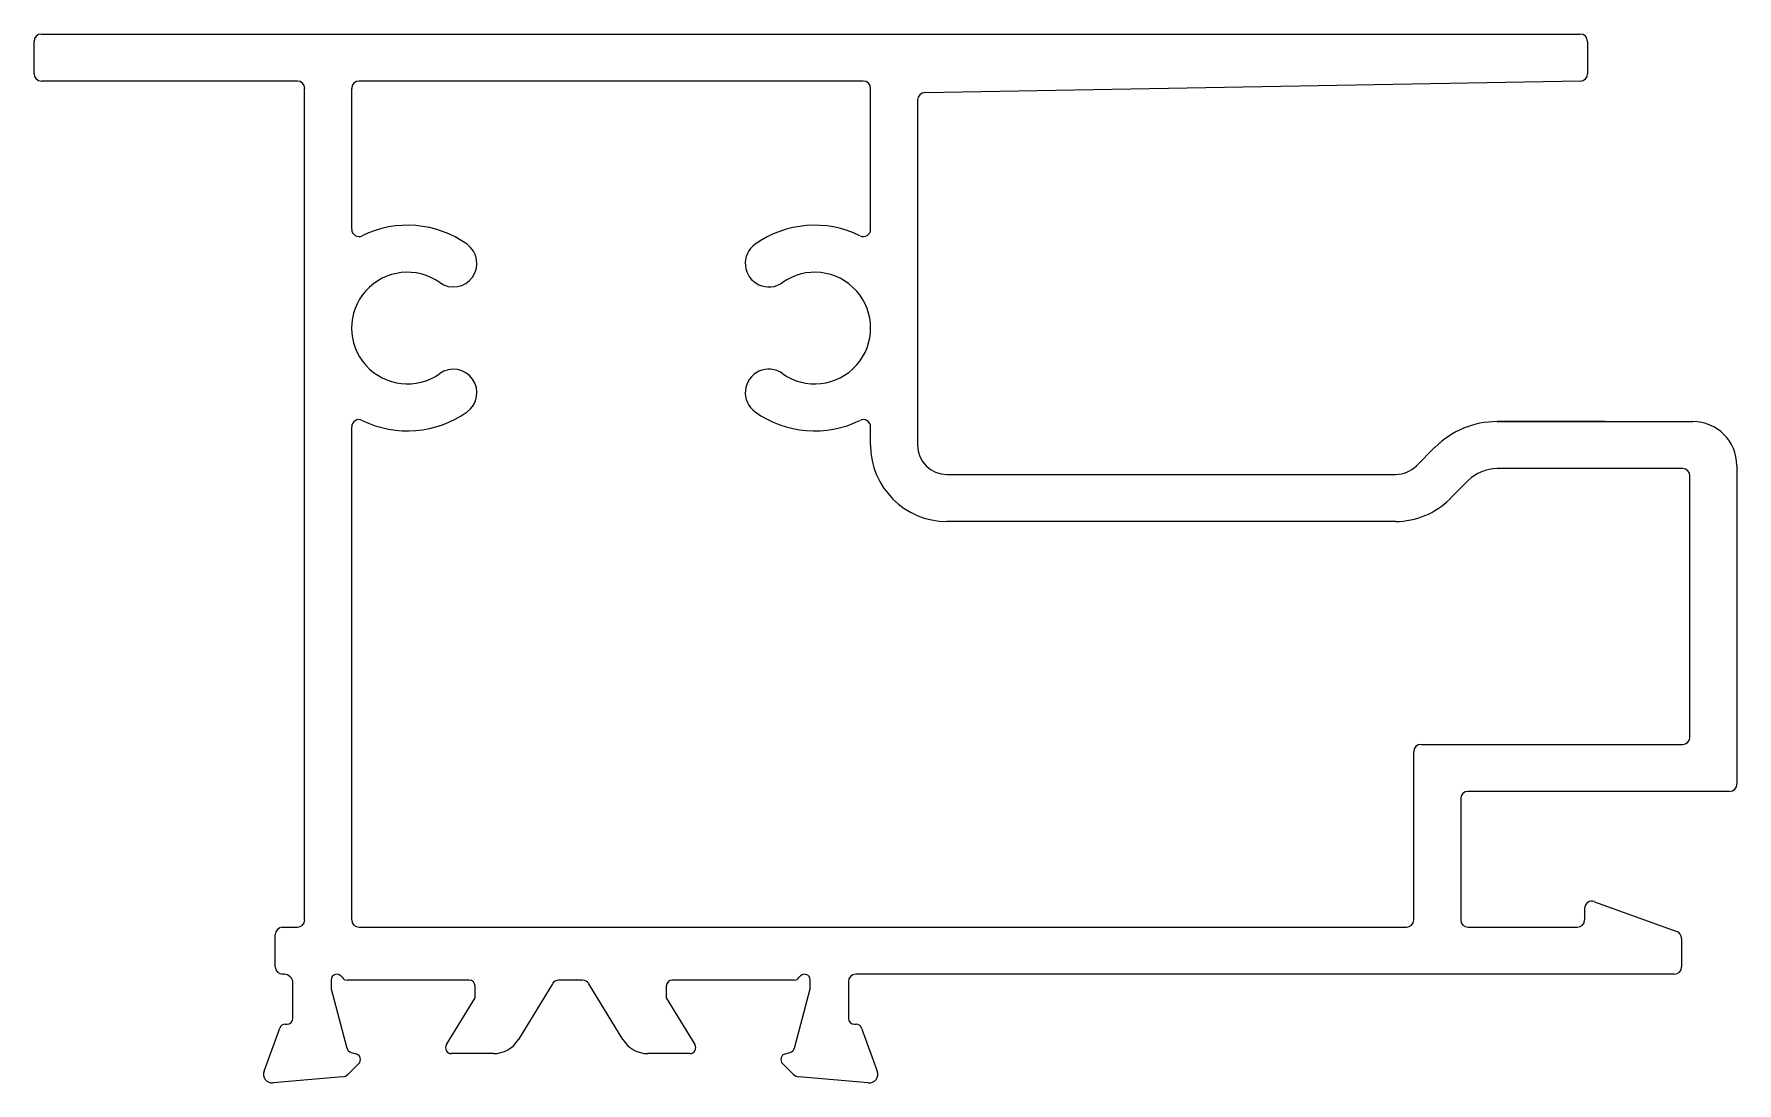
# Model space of a CAD drawing. Extents: x -6 to 8.4, y 3.3 to 12.3.
import ezdxf

# ---------------------------------------------------------------- set-up
doc = ezdxf.new("R2010")
doc.units = 0
doc.layers.get('0').update_dxf_attribs({"linetype": 'CONTINUOUS'})

msp = doc.modelspace()

# ---------------------------------------------------------------- linework, layer by layer
for p, q in [((-6.039, 11.922), (-6.039, 12.197)), ((-5.977, 12.259), (7.116, 12.259)), ((7.179, 12.197), (7.179, 11.922)), ((-3.799, 11.859), (-5.977, 11.859)), ((-3.737, 4.72), (-3.737, 11.797)), ((-3.337, 11.797), (-3.337, 10.598)), ((1.016, 11.859), (-3.274, 11.859)), ((1.078, 10.598), (1.078, 11.797)), ((7.117, 11.859), (1.54, 11.76)), ((1.478, 11.698), (1.478, 8.761)), ((-3.337, 8.915), (-3.337, 4.72)), ((-3.337, 8.915), (-3.337, 8.761)), ((1.078, 8.761), (1.078, 8.915)), ((7.324, 8.961), (6.41, 8.961)), ((6.41, 8.961), (8.074, 8.961)), ((5.723, 8.585), (5.88, 8.742)), ((7.987, 8.561), (6.41, 8.561)), ((8.449, 8.586), (8.449, 5.876)), ((1.728, 8.511), (5.546, 8.511)), ((6.163, 8.459), (6.005, 8.302)), ((8.049, 6.276), (8.049, 8.499)), ((5.546, 8.111), (1.728, 8.111)), ((5.699, 4.72), (5.699, 6.151)), ((5.762, 6.213), (7.987, 6.213)), ((8.387, 5.813), (6.162, 5.813)), ((6.099, 5.751), (6.099, 4.72)), ((7.154, 4.72), (7.154, 4.817)), ((7.238, 4.875), (7.938, 4.621)), ((-3.924, 4.657), (-3.799, 4.657)), ((-3.274, 4.657), (5.637, 4.657)), ((6.162, 4.657), (7.091, 4.657)), ((-3.987, 4.32), (-3.987, 4.595)), ((7.979, 4.562), (7.979, 4.32)), ((-3.912, 4.257), (-3.924, 4.257)), ((-3.512, 4.207), (-3.512, 4.132)), ((-2.337, 4.207), (-3.375, 4.207)), ((-1.373, 4.207), (-1.575, 4.207)), ((0.428, 4.207), (-0.61, 4.207)), ((0.565, 4.132), (0.565, 4.207)), ((7.916, 4.257), (0.952, 4.257)), ((-3.837, 3.882), (-3.837, 4.182)), ((-3.512, 4.132), (-3.377, 3.627)), ((-2.53, 3.658), (-2.287, 4.057)), ((-2.287, 4.057), (-2.287, 4.157)), ((-1.628, 4.177), (-1.918, 3.702)), ((-1.029, 3.702), (-1.319, 4.177)), ((-0.66, 4.157), (-0.66, 4.057)), ((-0.66, 4.057), (-0.417, 3.658)), ((0.43, 3.627), (0.565, 4.132)), ((0.89, 4.195), (0.89, 3.882)), ((-4.082, 3.433), (-3.949, 3.799)), ((-3.902, 3.832), (-3.887, 3.832)), ((0.94, 3.832), (0.955, 3.832)), ((1.002, 3.799), (1.135, 3.433)), ((-3.277, 3.497), (-3.368, 3.406)), ((-3.341, 3.592), (-3.299, 3.58)), ((-2.131, 3.582), (-2.488, 3.582)), ((-0.459, 3.582), (-0.816, 3.582)), ((0.42, 3.406), (0.329, 3.497)), ((0.352, 3.58), (0.394, 3.592)), ((-3.414, 3.384), (-4.005, 3.332)), ((1.058, 3.332), (0.467, 3.384))]:
    msp.add_line(p, q)
for centre, radius, start, end in [((-5.977, 12.197), 0.0625, 90, 180), ((7.116, 12.197), 0.0625, 0, 90), ((-5.977, 11.922), 0.0625, 180, 270), ((7.116, 11.922), 0.0625, 270.8968, 0), ((-3.799, 11.797), 0.0625, 0, 90), ((-3.274, 11.797), 0.0625, 90, 180), ((1.016, 11.797), 0.0625, 0, 90), ((1.541, 11.698), 0.0625, 90.8968, 180), ((-3.274, 10.598), 0.0625, 180, 296.1039), ((-2.862, 9.757), 0.875, 54.5691, 116.1039), ((0.603, 9.757), 0.875, 63.8961, 125.4309), ((1.016, 10.598), 0.0625, 243.8961, 0), ((-2.471, 10.307), 0.2, 234.5691, 54.5691), ((0.212, 10.307), 0.2, 125.4309, 305.4309), ((-2.862, 9.757), 0.475, 54.5691, 305.4309), ((0.603, 9.757), 0.475, 234.5691, 125.4309), ((-2.471, 9.207), 0.2, 305.4309, 125.4309), ((0.212, 9.207), 0.2, 54.5691, 234.5691), ((-2.862, 9.757), 0.875, 243.8961, 305.4309), ((0.603, 9.757), 0.875, 234.5691, 296.1039), ((-3.274, 8.915), 0.0625, 63.8961, 180), ((1.016, 8.915), 0.0625, 360, 116.1039), ((6.41, 8.211), 0.75, 90, 135), ((6.41, 14380.867), 14371.906, 270, 270.0036452), ((8.074, 8.586), 0.375, 0, 90), ((1.728, 8.761), 0.65, 180, 270), ((1.728, 8.761), 0.25, 180, 270), ((5.546, 8.761), 0.25, 270, 315), ((6.41, 8.211), 0.35, 90, 135), ((7.987, 8.499), 0.0625, 360, 90), ((5.546, 8.761), 0.65, 270, 315), ((7.987, 6.276), 0.0625, 270, 0), ((5.762, 6.151), 0.0625, 90, 180), ((6.162, 5.751), 0.0625, 90, 180), ((8.387, 5.876), 0.0625, 270, 0), ((7.216, 4.817), 0.0625, 70, 180), ((-3.924, 4.595), 0.0625, 90, 180), ((-3.799, 4.72), 0.0625, 270, 0), ((-3.274, 4.72), 0.0625, 180, 270), ((5.637, 4.72), 0.0625, 270, 360), ((6.162, 4.72), 0.0625, 180, 270), ((7.091, 4.72), 0.0625, 270, 0), ((7.916, 4.562), 0.0625, 0, 70), ((-3.924, 4.32), 0.0625, 180, 270), ((-3.912, 4.182), 0.075, 360, 90), ((-3.462, 4.207), 0.05, 30, 180), ((-3.375, 4.257), 0.05, 210, 270), ((-2.337, 4.157), 0.05, 360, 90), ((-1.575, 4.145), 0.0625, 90, 148.6), ((-1.373, 4.145), 0.0625, 31.4, 90), ((-0.61, 4.157), 0.05, 90, 180), ((0.428, 4.257), 0.05, 270, 330), ((0.515, 4.207), 0.05, 360, 150), ((0.952, 4.195), 0.0625, 90, 180), ((7.916, 4.32), 0.0625, 270, 0), ((-3.902, 3.782), 0.05, 90, 160), ((-3.887, 3.882), 0.05, 270, 0), ((0.94, 3.882), 0.05, 180, 270), ((0.955, 3.782), 0.05, 20, 90), ((-3.328, 3.64), 0.05, 195, 255), ((-2.488, 3.632), 0.05, 148.6, 270), ((-2.131, 3.832), 0.25, 270, 328.6), ((-0.816, 3.832), 0.25, 211.4, 270), ((-0.459, 3.632), 0.05, 270, 31.4), ((0.381, 3.64), 0.05, 285, 345), ((-3.312, 3.532), 0.05, 315, 75), ((0.365, 3.532), 0.05, 105, 225), ((-4.012, 3.407), 0.075, 160, 275), ((-3.421, 3.459), 0.075, 275, 315), ((0.473, 3.459), 0.075, 225, 265), ((1.065, 3.407), 0.075, 265, 20)]:
    msp.add_arc(centre, radius, start, end)

doc.saveas('drawing.dxf')
